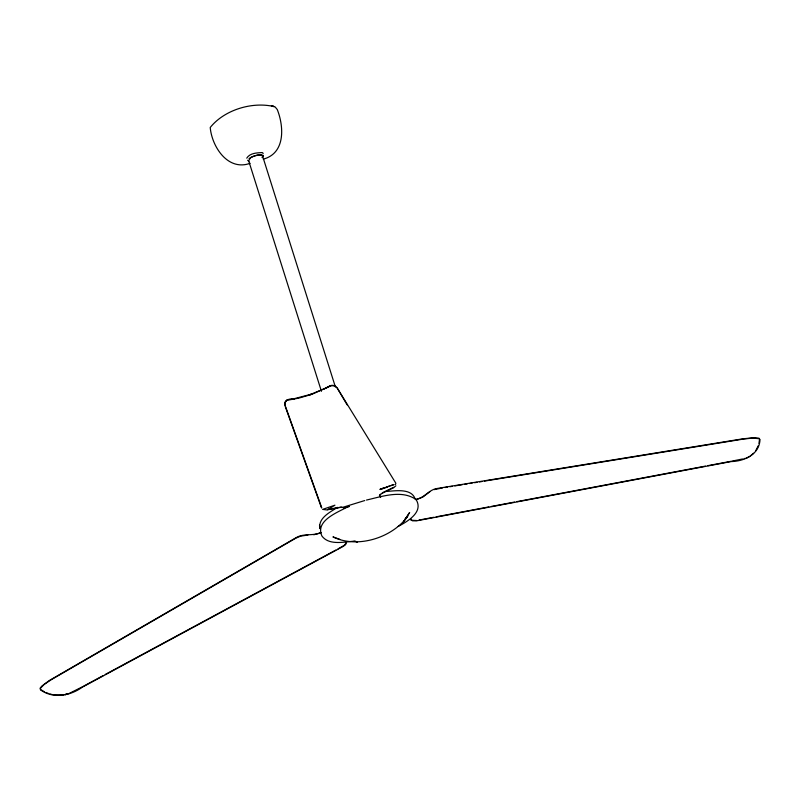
<?xml version="1.0" encoding="UTF-8"?>
<svg xmlns="http://www.w3.org/2000/svg" width="800" height="800" viewBox="0 0 800 800"><rect width="100%" height="100%" fill="white"/><g stroke="black" fill="none" stroke-linecap="round" stroke-linejoin="round"><path stroke-width="1.2" d="M379.43 495.79L380.34 494.22M285.11 402.76L285.13 405.22M262.25 157.3L262.54 155.92L335.4 386.99M319.51 525.18L319.95 528.65C317.87 518.02 330.17 512.15 337.54 507.36M758.95 443.41L759.55 439.09M758.24 445.75L755.69 450.82M395.47 484.51L395.86 483.25L337.01 387.69L347.14 404.88M285.29 402.17L287.04 400.33L298.8 398.14L311.88 394.32L331.28 385.64L334.28 385.91M262.24 157.67L263.21 155.78L261.29 154.81A7.95 2.56 -17.5 0 0 249.03 158.69M246.74 158.17C249.92 153.02 256.77 152.85 262.18 152.58A8.54 2.75 -17.5 0 1 263.12 153.71M395.88 485.81L393.71 487.65L381.73 493.53L379.58 495.35L380.62 497.42M753.6 453.29L750.26 456.02M405.24 518.52L407.79 516.25C392.2 537.88 357.27 548.92 332.94 536.88L339.79 539.33M326.58 387.78L309.67 394.8L311.79 394.08L292.04 399.25L294.26 398.85C289.96 398.26 282.65 400.23 285.08 406.01L321.46 507.8M429.92 491.69L422.86 497.06L415.87 499.7M327.65 509.77L334.93 505.18L322.6 509.4L326.7 509.9L341.12 507.27M398.21 526.44C407.36 521.5 423.84 512.19 416.1 499.6C401.85 489.44 381.94 496.56 366.5 500.05M382.33 492.77L393.55 487.38M83.28 686.33L103.04 675.67M105.24 674.48L335.82 550.07M338.01 548.89L344.71 545.02L346.09 542.82M82.18 686.92L68.81 693.63M324.51 388.8C327.89 386.95 333.02 383.02 336.59 387.11M286.87 400.12L286.24 400.44M326.53 387.8L331.35 385.35M749.36 456.63L746.82 457.89M348.82 506.28C338.5 512.11 314.91 520.29 321.88 535.98C328.96 545.61 343.84 541.93 354.12 541.19M263.26 159.14C285.55 153.32 284.01 126.46 277.25 109.51L275.1 106.91L271.37 105.63L274.22 106.64C252.38 101.34 224.4 109.78 210.23 127.48C211.83 146.44 227.72 171.47 250.16 163.3M320.93 532.49C313.22 536.26 304.01 533.13 296.5 537.45L49.2 680.58L41.85 686.06L40.14 688.14L40.47 689.85C53.18 699.13 70.3 695.81 82.36 687.17L343.47 546.27L345.82 544.35L346.15 542.05M321.06 532.78L313.75 534.78M387.06 486.9L389.4 486.11M390.56 485.72L394.06 484.53L380.06 489.27L383.56 488.09M380.15 489.55L387.16 487.19M364.77 500.54L342.59 507.38L344 507.95L349.34 506.53M434.34 489.62L442.52 487.92M415.81 499.39C424.34 498.27 428.93 489.36 437.53 488.41L743.14 438.77L754.4 437.71L758.99 438.19L760 439.66C759.37 454.53 744.22 461.27 731.19 461.57L416.67 520.82L412.52 520.83L410.93 519.66M65.37 694.52L67.66 693.93M67.82 693.88L64.86 694.64L67.68 693.97M744.1 458.61L745.38 458.31M327.6 509.46L341.9 506.98M742.51 458.97L732.02 461.1M419.08 520.05L433.76 517.28M436.21 516.82L488.84 506.91M491.28 506.45L514.54 502.07M516.98 501.61L705.45 466.11M707.9 465.65L731.16 461.27M444.98 487.52L447.45 487.12M449.91 486.72L452.38 486.32M454.84 485.92L462.24 484.72M464.7 484.32L467.17 483.92M469.63 483.52L472.09 483.12M474.56 482.72L477.02 482.32M479.49 481.92L481.95 481.52M484.42 481.12L743.2 439.12L752.58 438.07L759.39 438.74M386.56 491.45C395.44 490.84 411.61 488.07 415.12 498.96M416.63 520.51L411.89 520.29M63.46 694.88L53.81 694.87M307.88 535.07L300.67 536.11L295.7 538.24L51.4 679.62L44.3 684.34L40.44 688.24L40.67 689.61L44.52 691.82M52.46 694.62L49.78 693.93M354.18 541.13L357.5 541.94L355.18 541.3M45.83 692.44L48.46 693.5M263.21 155.78L261.52 155.1A7.48 2.41 -17.5 0 0 250.51 157.86L248.66 160.71L321.43 391.31M335.01 386.28L335.65 386.72M247.64 160.26L248.89 161.31M411.18 519.46L411.52 520.07M319.77 527.2L320.38 528.79M285.6 406.76L321.77 507.81M411.1 519.22L411.28 519.79M410.79 519.2L411.04 520M409.58 512.59L403.44 521.97L409.58 512.59"/></g></svg>
